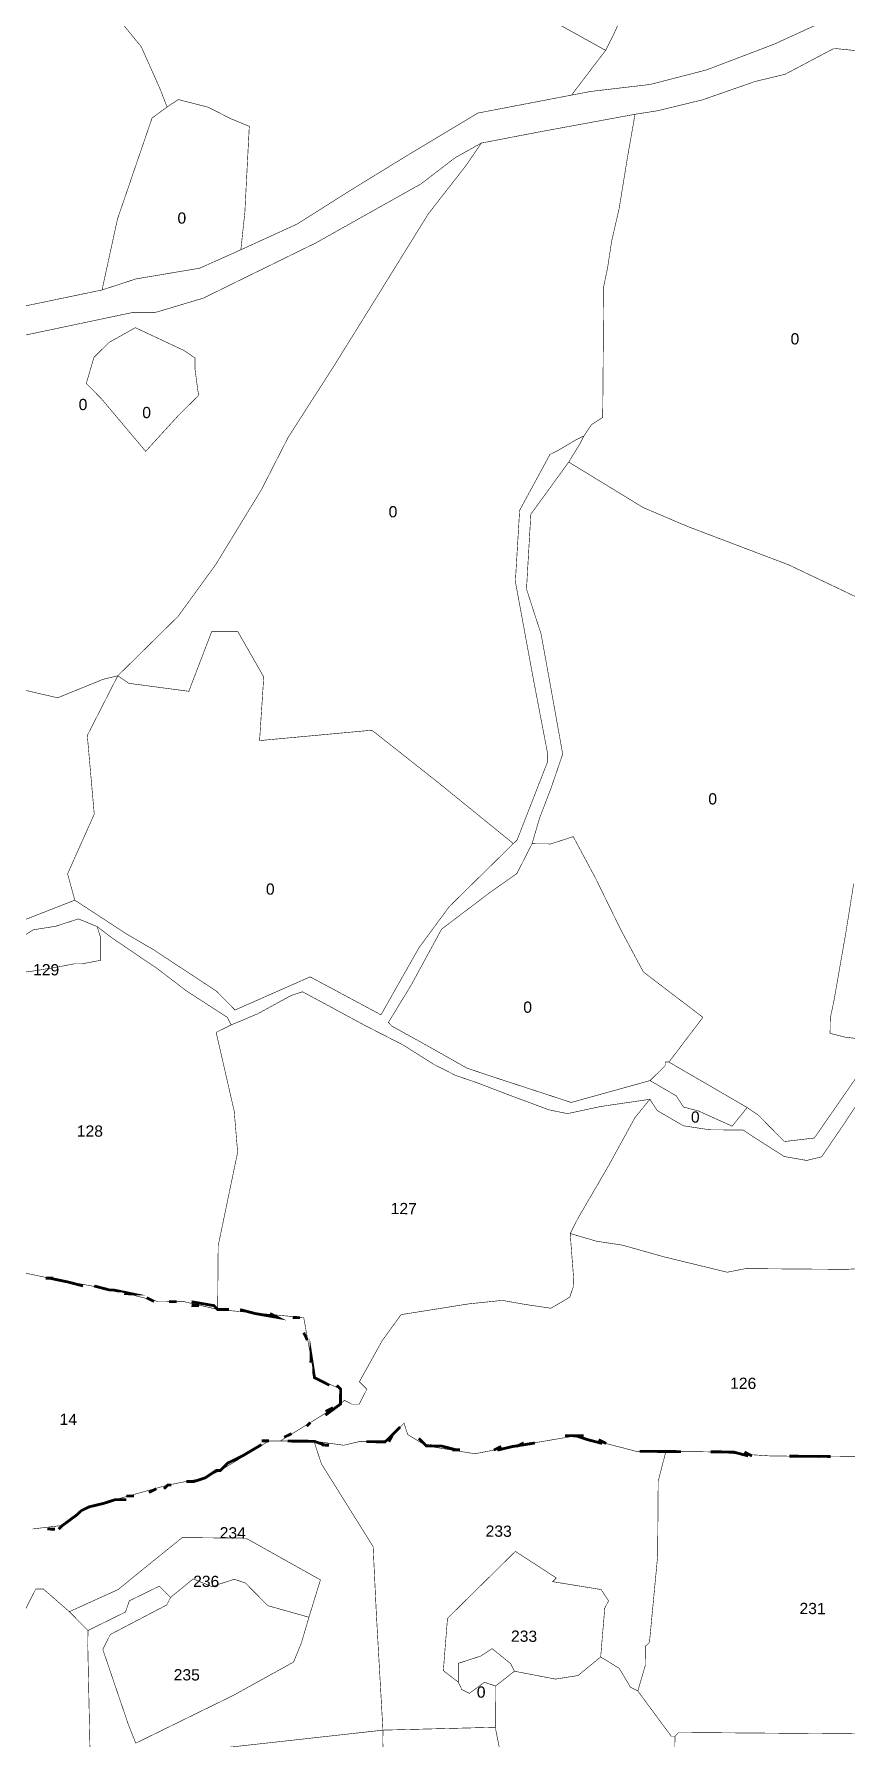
# Model space of a CAD drawing. Header units: metres. Extents: x 326467 to 340077, y 1811030 to 1824953.
# Drawn here: x 327992 to 328870, y 1820071 to 1821911 of the extents above; entities that cross this region are included whole.
import ezdxf

# ---------------------------------------------------------------- set-up
doc = ezdxf.new("R2010")
doc.units = ezdxf.units.M
doc.header["$MEASUREMENT"] = 0
for name, color, linetype in [('SURVEY NO.', 7, 'Continuous'), ('SURVEY PLOT BOUNDARY', 35, 'Continuous'), ('VILLAGE BOUNDARY', 212, 'Continuous')]:
    doc.layers.add(name, color=color, linetype=linetype)
doc.styles.add('PDF Arial', font='arial.ttf')

# ---------------------------------------------------------------- blocks, each defined once
blk = doc.blocks.new('16')
at = {"layer": 'SURVEY PLOT BOUNDARY', "lineweight": 18, "const_width": 0.606}
for points in [[(327972.2, 1821615.7), (328065.4, 1821635.1), (328101.8, 1821647), (328170.7, 1821658.6), (328215.3, 1821678.5), (328276.1, 1821706.3), (328333, 1821742.3), (328398, 1821782.2), (328471.1, 1821826.1), (328592.6, 1821849.4), (328657.3, 1821857), (328718.1, 1821872.7), (328791.1, 1821900.5), (328851.9, 1821928.3)], [(328900.1, 1821891.5), (328855.7, 1821895.9), (328802.9, 1821868), (328770.5, 1821860.2), (328713.8, 1821840.4), (328665.2, 1821828.6), (328640.9, 1821824.8), (328535.6, 1821805.4), (328474.9, 1821793.7), (328446.5, 1821777.8), (328409.9, 1821749.7), (328296.2, 1821685.9), (328174.5, 1821626.2), (328121.8, 1821610.5), (328097.5, 1821610.6), (327967.9, 1821583.3)], [(328687.2, 1822063), (328617.3, 1821909.9), (328609.1, 1821893.8), (328520.5, 1821943)], [(328520.5, 1821943), (328609.1, 1821893.8), (328572.3, 1821845.5), (328471.1, 1821826.1), (328398, 1821782.2), (328333, 1821742.3), (328276.1, 1821706.3), (328215.3, 1821678.5), (328219.6, 1821718.9), (328224.4, 1821811.8), (328204.2, 1821820.1), (328180.1, 1821832.4), (328147.8, 1821840.7), (328135.6, 1821832.7), (328127.7, 1821853), (328107.8, 1821897.6), (328067.8, 1821946.5)], [(328927.8, 1821280.8), (328806.9, 1821338.3), (328698.1, 1821379.6), (328649.7, 1821400.2), (328569.3, 1821449.3), (328581.6, 1821469.4), (328585.7, 1821477.5), (328593.8, 1821489.6), (328606, 1821497.5), (328606.4, 1821546.1), (328606.7, 1821590.5), (328607.1, 1821639.1), (328611.3, 1821659.2), (328615.6, 1821687.5), (328623.9, 1821723.8), (328632.4, 1821776.3), (328640.9, 1821824.8), (328665.2, 1821828.6), (328713.8, 1821840.4), (328770.5, 1821860.2), (328802.9, 1821868), (328855.7, 1821895.9), (328900.1, 1821891.5)], [(327967.9, 1821583.3), (328097.5, 1821610.6), (328121.8, 1821610.5), (328174.5, 1821626.2), (328296.2, 1821685.9), (328409.9, 1821749.7), (328446.5, 1821777.8), (328474.9, 1821793.7), (328458.5, 1821769.6), (328417.7, 1821717.3), (328360.4, 1821624.8), (328315.4, 1821552.4), (328266.3, 1821475.9), (328237.5, 1821419.5), (328188.4, 1821339), (328147.5, 1821282.7), (328094.6, 1821230.6), (328082.4, 1821218.6), (328066.2, 1821214.6), (328017.5, 1821194.8), (327981.2, 1821203.2)], [(328048.4, 1821534.2), (328048.4, 1821534.2)], [(328920.1, 1820815.8), (328867, 1820735.4), (328850.6, 1820711.3), (328842.4, 1820699.2), (328826.2, 1820695.3), (328802, 1820699.5), (328769.8, 1820720), (328757.8, 1820728.1), (328721.4, 1820728.4), (328693.1, 1820732.7), (328664.9, 1820749.1), (328656.9, 1820761.3), (328604.3, 1820753.6), (328567.9, 1820745.8), (328547.7, 1820750), (328503.4, 1820766.5), (328471.1, 1820778.9), (328446.9, 1820787.2), (328422.8, 1820799.5), (328390.6, 1820819.9), (328350.3, 1820840.5), (328281.9, 1820877.4), (328269.7, 1820873.4), (328233.2, 1820853.5), (328204.8, 1820841.6), (328200.8, 1820849.7), (328156.6, 1820878.3), (328124.4, 1820902.9), (328112.3, 1820911), (328076.1, 1820935.6), (328060.1, 1820947.8), (328039.9, 1820956.1), (328015.6, 1820948.2), (327991.3, 1820944.3)], [(327954.9, 1820944.6), (328036, 1820976.3), (328092.3, 1820939.5), (328120.5, 1820923.1), (328188.9, 1820878.1), (328209, 1820857.7), (328290.1, 1820893.5), (328366.6, 1820852.5), (328407.6, 1820924.9), (328440.2, 1820969.2), (328505.4, 1821033.3), (328509.5, 1821037.4), (328513.6, 1821041.4), (328546.6, 1821126), (328546.6, 1821134.1), (328531.1, 1821215.1), (328511.7, 1821320.4), (328516.3, 1821397.2), (328549.1, 1821457.6), (328557.2, 1821461.5), (328577.5, 1821473.5), (328585.7, 1821477.5), (328581.6, 1821469.4), (328569.3, 1821449.3), (328528.4, 1821393), (328523.7, 1821312.2), (328539.5, 1821263.5), (328551.2, 1821198.8), (328562.8, 1821134), (328550.4, 1821097.7), (328538, 1821065.4), (328529.7, 1821037.2), (328513.3, 1821005), (328484.8, 1820985), (328432, 1820945), (328399.2, 1820884.6), (328374.6, 1820844.3), (328378.6, 1820840.2), (328422.9, 1820815.6), (328459.1, 1820795.1), (328483.3, 1820786.9), (328572, 1820757.9), (328657.1, 1820781.5), (328685.3, 1820765.1), (328693.3, 1820752.9), (328709.4, 1820748.7), (328745.7, 1820732.3), (328762, 1820752.4), (328774, 1820744.2), (328802.1, 1820715.7), (328834.5, 1820719.5), (328895.8, 1820807.9)], [(328877, 1820994.1), (328868.6, 1820941.6), (328855.9, 1820868.9), (328851.7, 1820848.7), (328851.5, 1820832.5), (328867.7, 1820828.4), (328904, 1820824.1)], [(328895.8, 1820807.9), (328834.5, 1820719.5), (328802.1, 1820715.7), (328774, 1820744.2), (328762, 1820752.4), (328677.5, 1820801.5), (328714.2, 1820849.8), (328649.9, 1820898.8), (328626, 1820943.5), (328598.1, 1821000.3), (328574.2, 1821044.9), (328549.9, 1821037), (328545.9, 1821037.1), (328529.7, 1821037.2), (328538, 1821065.4), (328550.4, 1821097.7), (328562.8, 1821134), (328551.2, 1821198.8), (328539.5, 1821263.5), (328523.7, 1821312.2), (328528.4, 1821393), (328569.3, 1821449.3), (328649.7, 1821400.2), (328698.1, 1821379.6), (328806.9, 1821338.3), (328927.8, 1821280.8)], [(327981.2, 1821203.2), (328017.5, 1821194.8), (328066.2, 1821214.6), (328082.4, 1821218.6), (328049.5, 1821154.1), (328057, 1821069.2), (328028.2, 1821004.7), (328036, 1820976.3), (327954.9, 1820944.6)], [(328904, 1820824.1), (328867.7, 1820828.4), (328851.5, 1820832.5), (328851.7, 1820848.7), (328855.9, 1820868.9), (328868.6, 1820941.6), (328877, 1820994.1)], [(327991, 1820899.8), (328015.3, 1820903.7), (328035.5, 1820907.6), (328043.6, 1820907.5), (328063.8, 1820911.4), (328064, 1820935.7), (328060.1, 1820947.8), (328076.1, 1820935.6), (328112.3, 1820911), (328124.4, 1820902.9), (328156.6, 1820878.3), (328200.8, 1820849.7), (328204.8, 1820841.6), (328188.6, 1820833.6), (328208.1, 1820748.6), (328211.8, 1820704.1), (328190.8, 1820603.1), (328190.4, 1820554.6), (328190.3, 1820534.4), (328154, 1820542.8), (328125.7, 1820543), (328077.3, 1820555.5), (328008.6, 1820568.2), (327968.3, 1820576.6)], [(328926.4, 1820581.3), (328869.8, 1820577.7), (328825.3, 1820578), (328760.6, 1820578.5), (328740.4, 1820574.6), (328671.8, 1820591.3), (328627.4, 1820603.8), (328599.2, 1820608.1), (328570.9, 1820616.4), (328579.1, 1820632.5), (328611.9, 1820688.8), (328640.6, 1820741.2), (328656.9, 1820761.3), (328664.9, 1820749.1), (328693.1, 1820732.7), (328721.4, 1820728.4), (328757.8, 1820728.1), (328769.8, 1820720), (328802, 1820699.5), (328826.2, 1820695.3), (328842.4, 1820699.2), (328850.6, 1820711.3), (328867, 1820735.4), (328920.1, 1820815.8)], [(327968.3, 1820576.6), (328008.6, 1820568.2), (328077.3, 1820555.5), (328125.7, 1820543), (328154, 1820542.8), (328190.3, 1820534.4), (328283.2, 1820525.6), (328294.8, 1820460.8), (328323, 1820448.5), (328322.9, 1820432.3), (328257.9, 1820392.4), (328245.8, 1820392.5), (328193, 1820360.5), (328176.8, 1820352.6), (328136.3, 1820344.8), (328079.5, 1820329), (328043.1, 1820317.2), (328022.7, 1820301.2), (327990.4, 1820297.4)], [(328908.7, 1820375.2), (328787.4, 1820376.2), (328718.7, 1820380.7), (328674.2, 1820381.1), (328641.9, 1820381.3), (328577.3, 1820398), (328508.5, 1820386.4), (328468, 1820378.6), (328415.5, 1820387.1), (328395.4, 1820399.4), (328391.5, 1820411.6), (328371.1, 1820391.5), (328342.8, 1820391.7), (328326.6, 1820387.8), (328294.3, 1820392.1), (328257.9, 1820392.4), (328322.9, 1820432.3), (328327, 1820436.3), (328335, 1820432.2), (328343.1, 1820432.1), (328351.3, 1820448.3), (328343.3, 1820456.4), (328367.9, 1820500.7), (328388.3, 1820528.8), (328461.2, 1820540.4), (328497.6, 1820544.2), (328521.8, 1820539.9), (328550.1, 1820535.7), (328570.4, 1820547.6), (328574.5, 1820559.7), (328574.6, 1820567.8), (328570.9, 1820616.4), (328599.2, 1820608.1), (328627.4, 1820603.8), (328671.8, 1820591.3), (328740.4, 1820574.6), (328760.6, 1820578.5), (328825.3, 1820578), (328869.8, 1820577.7), (328926.4, 1820581.3)], [(328053, 1820030), (328050, 1820171.6), (328050.2, 1820187.8), (328090.7, 1820207.7), (328094.9, 1820219.8), (328127.3, 1820235.7), (328139.4, 1820223.5), (328135.3, 1820215.4), (328074.4, 1820183.5), (328066.2, 1820167.4), (328093.8, 1820086.3), (328101.8, 1820066.1), (328207.3, 1820117.8), (328272.2, 1820153.7), (328280.5, 1820173.9), (328288.8, 1820202.1), (328301.2, 1820242.4), (328220.7, 1820287.5), (328192.4, 1820287.7), (328152, 1820288.1), (328107.3, 1820252), (328082.8, 1820232), (328030.1, 1820208.1), (328002, 1820232.6), (327993.9, 1820232.7), (327969.3, 1820184.3)], [(327990.4, 1820297.4), (328022.7, 1820301.2), (328043.1, 1820317.2), (328079.5, 1820329), (328136.3, 1820344.8), (328176.8, 1820352.6), (328193, 1820360.5), (328245.8, 1820392.5), (328257.9, 1820392.4), (328294.3, 1820392.1), (328302.2, 1820367.8), (328358.1, 1820278.4), (328361.6, 1820205.6), (328368.7, 1820080.2), (328198.8, 1820061.3)], [(327778.3, 1820060.5), (327778.6, 1820100.9), (327754.6, 1820129.4), (327730.4, 1820137.7), (327758.9, 1820161.7), (327766.9, 1820157.6), (327791.3, 1820165.5), (327823.4, 1820141), (327835.5, 1820136.9), (327835.4, 1820124.7), (327904.1, 1820116.1), (327912.3, 1820140.3), (327908.6, 1820180.8), (327936.9, 1820184.6), (327936.9, 1820180.5), (327969.3, 1820184.3), (327993.9, 1820232.7), (328002, 1820232.6), (328030.1, 1820208.1), (328050.2, 1820187.8), (328050, 1820171.6), (328053, 1820030)], [(328683.8, 1820053.5), (328684, 1820073.7), (328688.1, 1820077.7), (328975.1, 1820075.5), (328975, 1820067.4)], [(328368.6, 1820068), (328368.7, 1820080.2), (328490, 1820083.3), (328536.7, 1819848.4)]]:
    blk.add_lwpolyline(points, dxfattribs=at)
for points in [[(329115.2, 1821999), (329122.2, 1821849.4), (329106.1, 1821857.6), (329045.6, 1821878.3), (328985.1, 1821903), (328920.6, 1821927.8), (328900.4, 1821927.9), (328851.9, 1821928.3), (328791.1, 1821900.5), (328718.1, 1821872.7), (328657.3, 1821857), (328592.6, 1821849.4), (328572.3, 1821845.5), (328609.1, 1821893.8), (328617.3, 1821909.9), (328687.2, 1822063), (328691.4, 1822087.2), (328691.8, 1822139.8), (328749, 1822208.1), (328785.8, 1822272.5), (328798.1, 1822292.6), (328910.4, 1822178.5), (329030.8, 1822056.3)], [(328035.6, 1821962.9), (328067.8, 1821946.5), (328107.8, 1821897.6), (328127.7, 1821853), (328135.6, 1821832.7), (328119.4, 1821820.7), (328082.1, 1821711.8), (328065.4, 1821635.1), (327972.2, 1821615.7), (327939.8, 1821603.8), (327944.2, 1821648.2), (327944.5, 1821692.7), (327868, 1821733.7), (327872.4, 1821778.2), (327852.4, 1821806.6), (327812.3, 1821843.3), (327841.6, 1821968.4), (327857.8, 1821976.4), (327881.9, 1821956), (328019.3, 1821950.9)], [(328065.4, 1821635.1), (328082.1, 1821711.8), (328119.4, 1821820.7), (328135.6, 1821832.7), (328147.8, 1821840.7), (328180.1, 1821832.4), (328204.2, 1821820.1), (328224.4, 1821811.8), (328219.6, 1821718.9), (328215.3, 1821678.5), (328170.7, 1821658.6), (328101.8, 1821647)], [(328509.5, 1821037.4), (328429.1, 1821102.7), (328356.8, 1821159.8), (328235.5, 1821148.6), (328240, 1821217.3), (328212.1, 1821266.1), (328183.8, 1821266.3), (328159.1, 1821201.8), (328094.4, 1821210.4), (328082.4, 1821218.6), (328094.6, 1821230.6), (328147.5, 1821282.7), (328188.4, 1821339), (328237.5, 1821419.5), (328266.3, 1821475.9), (328315.4, 1821552.4), (328360.4, 1821624.8), (328417.7, 1821717.3), (328458.5, 1821769.6), (328474.9, 1821793.7), (328535.6, 1821805.4), (328640.9, 1821824.8), (328632.4, 1821776.3), (328623.9, 1821723.8), (328615.6, 1821687.5), (328611.3, 1821659.2), (328607.1, 1821639.1), (328606.7, 1821590.5), (328606.4, 1821546.1), (328606, 1821497.5), (328593.8, 1821489.6), (328585.7, 1821477.5), (328577.5, 1821473.5), (328557.2, 1821461.5), (328549.1, 1821457.6), (328516.3, 1821397.2), (328511.7, 1821320.4), (328531.1, 1821215.1), (328546.6, 1821134.1), (328546.6, 1821126), (328513.6, 1821041.4)], [(328048.4, 1821534.2), (328056.7, 1821562.4), (328073, 1821578.5), (328101.4, 1821594.4), (328153.8, 1821569.8), (328165.9, 1821561.6), (328165.8, 1821549.5), (328169.6, 1821521.1), (328149.2, 1821501.1), (328112.5, 1821460.9), (328064.5, 1821517.9)], [(328048.4, 1821534.2), (328064.5, 1821517.9), (328112.5, 1821460.9), (328149.2, 1821501.1), (328169.6, 1821521.1), (328165.8, 1821549.5), (328165.9, 1821561.6), (328153.8, 1821569.8), (328101.4, 1821594.4), (328073, 1821578.5), (328056.7, 1821562.4)], [(328509.5, 1821037.4), (328505.4, 1821033.3), (328440.2, 1820969.2), (328407.6, 1820924.9), (328366.6, 1820852.5), (328290.1, 1820893.5), (328209, 1820857.7), (328188.9, 1820878.1), (328120.5, 1820923.1), (328092.3, 1820939.5), (328036, 1820976.3), (328028.2, 1821004.7), (328057, 1821069.2), (328049.5, 1821154.1), (328082.4, 1821218.6), (328094.4, 1821210.4), (328159.1, 1821201.8), (328183.8, 1821266.3), (328212.1, 1821266.1), (328240, 1821217.3), (328235.5, 1821148.6), (328356.8, 1821159.8), (328429.1, 1821102.7)], [(328574.2, 1821044.9), (328598.1, 1821000.3), (328626, 1820943.5), (328649.9, 1820898.8), (328714.2, 1820849.8), (328677.5, 1820801.5), (328673.4, 1820801.6), (328673.4, 1820797.5), (328657.1, 1820781.5), (328572, 1820757.9), (328483.3, 1820786.9), (328459.1, 1820795.1), (328422.9, 1820815.6), (328378.6, 1820840.2), (328374.6, 1820844.3), (328399.2, 1820884.6), (328432, 1820945), (328484.8, 1820985), (328513.3, 1821005), (328529.7, 1821037.2), (328545.9, 1821037.1), (328549.9, 1821037)], [(328060.1, 1820947.8), (328064, 1820935.7), (328063.8, 1820911.4), (328043.6, 1820907.5), (328035.5, 1820907.6), (328015.3, 1820903.7), (327991, 1820899.8), (327962.6, 1820896), (327954.7, 1820908.2), (327958.8, 1820924.3), (327991.3, 1820944.3), (328015.6, 1820948.2), (328039.9, 1820956.1)], [(328322.9, 1820432.3), (328323, 1820448.5), (328294.8, 1820460.8), (328283.2, 1820525.6), (328190.3, 1820534.4), (328190.4, 1820554.6), (328190.8, 1820603.1), (328211.8, 1820704.1), (328208.1, 1820748.6), (328188.6, 1820833.6), (328204.8, 1820841.6), (328233.2, 1820853.5), (328269.7, 1820873.4), (328281.9, 1820877.4), (328350.3, 1820840.5), (328390.6, 1820819.9), (328422.8, 1820799.5), (328446.9, 1820787.2), (328471.1, 1820778.9), (328503.4, 1820766.5), (328547.7, 1820750), (328567.9, 1820745.8), (328604.3, 1820753.6), (328656.9, 1820761.3), (328640.6, 1820741.2), (328611.9, 1820688.8), (328579.1, 1820632.5), (328570.9, 1820616.4), (328574.6, 1820567.8), (328574.5, 1820559.7), (328570.4, 1820547.6), (328550.1, 1820535.7), (328521.8, 1820539.9), (328497.6, 1820544.2), (328461.2, 1820540.4), (328388.3, 1820528.8), (328367.9, 1820500.7), (328343.3, 1820456.4), (328351.3, 1820448.3), (328343.1, 1820432.1), (328335, 1820432.2), (328327, 1820436.3)], [(328657.1, 1820781.5), (328673.4, 1820797.5), (328673.4, 1820801.6), (328677.5, 1820801.5), (328762, 1820752.4), (328745.7, 1820732.3), (328709.4, 1820748.7), (328693.3, 1820752.9), (328685.3, 1820765.1)], [(328395.4, 1820399.4), (328415.5, 1820387.1), (328468, 1820378.6), (328508.5, 1820386.4), (328577.3, 1820398), (328641.9, 1820381.3), (328674.2, 1820381.1), (328665.9, 1820348.8), (328665.3, 1820267.9), (328656.5, 1820175), (328652.4, 1820171), (328652.2, 1820150.8), (328643.9, 1820122.5), (328635.9, 1820126.6), (328623.9, 1820146.9), (328603.8, 1820159.2), (328608.2, 1820211.8), (328612.3, 1820219.8), (328604.3, 1820232), (328551.9, 1820240.5), (328555.9, 1820244.5), (328511.7, 1820273.2), (328475, 1820237), (328470.9, 1820233), (328438.4, 1820200.9), (328433.9, 1820144.4), (328450, 1820132.1), (328453.9, 1820124), (328462, 1820119.9), (328478.3, 1820131.9), (328490.3, 1820127.8), (328490, 1820083.3), (328368.7, 1820080.2), (328361.6, 1820205.6), (328358.1, 1820278.4), (328302.2, 1820367.8), (328294.3, 1820392.1), (328326.6, 1820387.8), (328342.8, 1820391.7), (328371.1, 1820391.5), (328391.5, 1820411.6)], [(329078.5, 1820382), (329033, 1820253), (328979.2, 1820083.6), (328971.1, 1820079.6), (328975.1, 1820075.5), (328688.1, 1820077.7), (328684, 1820073.7), (328679.9, 1820073.7), (328643.9, 1820122.5), (328652.2, 1820150.8), (328652.4, 1820171), (328656.5, 1820175), (328665.3, 1820267.9), (328665.9, 1820348.8), (328674.2, 1820381.1), (328718.7, 1820380.7), (328787.4, 1820376.2), (328908.7, 1820375.2), (328953.1, 1820374.9), (328977.3, 1820370.6), (329054.3, 1820390.3), (329086.7, 1820398.1)], [(328030.1, 1820208.1), (328082.8, 1820232), (328107.3, 1820252), (328152, 1820288.1), (328192.4, 1820287.7), (328220.7, 1820287.5), (328301.2, 1820242.4), (328288.8, 1820202.1), (328244.4, 1820214.6), (328220.3, 1820239), (328208.3, 1820243.1), (328183.9, 1820235.2), (328163.8, 1820243.5), (328139.4, 1820223.5), (328127.3, 1820235.7), (328094.9, 1820219.8), (328090.7, 1820207.7), (328050.2, 1820187.8)], [(328608.2, 1820211.8), (328603.8, 1820159.2), (328579.4, 1820139.2), (328555.1, 1820135.3), (328510.7, 1820143.8), (328506.7, 1820151.9), (328486.6, 1820168.2), (328474.4, 1820160.2), (328450.1, 1820152.3), (328450, 1820132.1), (328433.9, 1820144.4), (328438.4, 1820200.9), (328470.9, 1820233), (328475, 1820237), (328511.7, 1820273.2), (328555.9, 1820244.5), (328551.9, 1820240.5), (328604.3, 1820232), (328612.3, 1820219.8)], [(328066.2, 1820167.4), (328074.4, 1820183.5), (328135.3, 1820215.4), (328139.4, 1820223.5), (328163.8, 1820243.5), (328183.9, 1820235.2), (328208.3, 1820243.1), (328220.3, 1820239), (328244.4, 1820214.6), (328288.8, 1820202.1), (328280.5, 1820173.9), (328272.2, 1820153.7), (328207.3, 1820117.8), (328101.8, 1820066.1), (328093.8, 1820086.3)], [(328510.7, 1820143.8), (328490.3, 1820127.8), (328478.3, 1820131.9), (328462, 1820119.9), (328453.9, 1820124), (328450, 1820132.1), (328450.1, 1820152.3), (328474.4, 1820160.2), (328486.6, 1820168.2), (328506.7, 1820151.9)], [(328623.9, 1820146.9), (328635.9, 1820126.6), (328643.9, 1820122.5), (328679.9, 1820073.7), (328684, 1820073.7), (328683.8, 1820053.5), (328735.4, 1819927.7), (328859.7, 1819797.4), (328633.5, 1819819.4), (328568.9, 1819823.9), (328548.7, 1819828.1), (328536.6, 1819836.3), (328536.7, 1819848.4), (328490, 1820083.3), (328490.3, 1820127.8), (328510.7, 1820143.8), (328555.1, 1820135.3), (328579.4, 1820139.2), (328603.8, 1820159.2)], [(328368.6, 1820068), (328371.5, 1819918.4), (328346, 1819756.9), (328031.1, 1819815.9), (328036.1, 1819933.1), (328048.2, 1819933), (328105.2, 1819981.1), (328113.2, 1819977), (328133.5, 1819985), (328133.7, 1820009.2), (328198.8, 1820061.3), (328368.7, 1820080.2)]]:
    blk.add_lwpolyline(points, close=True, dxfattribs=at)
at = {"layer": 'VILLAGE BOUNDARY', "lineweight": 50, "const_width": 3.03}
for points in [[(328044.9, 1820559.8), (328028.8, 1820564), (328008.6, 1820568.2), (328004.6, 1820568.2), (328008.6, 1820568.2), (328012.7, 1820568.1)], [(328057.1, 1820559.7), (328073.2, 1820555.5), (328077.3, 1820555.5), (328097.4, 1820551.3), (328089.3, 1820551.4)], [(328121.6, 1820543), (328113.6, 1820547.1)], [(328137.8, 1820542.9), (328145.9, 1820542.8)], [(328202.4, 1820534.3), (328190.3, 1820534.4), (328186.3, 1820538.5), (328162.1, 1820542.7)], [(328162, 1820538.7), (328170.1, 1820538.6)], [(328214.5, 1820534.2), (328230.7, 1820530), (328254.9, 1820525.8), (328246.8, 1820529.9)], [(328279.2, 1820525.6), (328271.1, 1820525.7)], [(328283.1, 1820509.4), (328287.1, 1820501.3)], [(328310.9, 1820452.6), (328294.8, 1820460.8), (328291, 1820485.1), (328290.9, 1820477)], [(328319, 1820452.5), (328323, 1820448.5), (328322.9, 1820436.3), (328322.9, 1820432.3), (328306.6, 1820420.3)], [(328306.7, 1820424.3), (328314.8, 1820428.3)], [(328286.3, 1820408.3), (328290.4, 1820412.3)], [(328245.8, 1820392.5), (328237.7, 1820392.5)], [(328270.1, 1820400.4), (328262, 1820396.4)], [(328306.4, 1820387.9), (328294.3, 1820392.1), (328290.3, 1820392.1), (328266, 1820392.3)], [(328278.1, 1820392.2), (328286.2, 1820392.1)], [(328359, 1820391.6), (328350.9, 1820391.6), (328371.1, 1820391.5), (328387.4, 1820407.5)], [(328379.3, 1820399.5), (328375.1, 1820391.5)], [(328447.8, 1820382.8), (328431.7, 1820387), (328415.5, 1820387.1), (328407.5, 1820395.3)], [(328605.6, 1820389.7), (328589.4, 1820393.9), (328577.3, 1820398), (328565.2, 1820398.1)], [(328577.3, 1820398), (328585.4, 1820397.9)], [(328601.6, 1820393.8), (328609.6, 1820389.7)], [(328237.7, 1820388.5), (328217.4, 1820376.5), (328201.1, 1820368.5), (328193, 1820360.5), (328188.9, 1820360.6), (328176.8, 1820352.6), (328164.6, 1820348.6), (328156.5, 1820348.7)], [(328302.4, 1820388), (328310.4, 1820387.9)], [(328419.6, 1820387.1), (328427.7, 1820387)], [(328443.8, 1820382.8), (328451.9, 1820382.8)], [(328496.4, 1820386.5), (328488.3, 1820382.5)], [(328492.3, 1820382.5), (328508.5, 1820386.4), (328532.8, 1820390.2)], [(328520.7, 1820390.3), (328512.6, 1820386.4)], [(328654, 1820381.2), (328645.9, 1820381.3)], [(328650, 1820381.3), (328666.1, 1820381.1), (328674.2, 1820381.1), (328690.4, 1820380.9)], [(328678.3, 1820381), (328674.2, 1820381.1), (328670.2, 1820381.1)], [(328763.1, 1820376.3), (328747, 1820380.5), (328722.7, 1820380.7)], [(328734.9, 1820380.6), (328742.9, 1820380.5)], [(328759.1, 1820380.4), (328767.2, 1820376.3)], [(328815.7, 1820375.9), (328807.6, 1820376)], [(328811.6, 1820376), (328827.8, 1820375.8), (328852.1, 1820375.7)], [(328839.9, 1820375.7), (328831.8, 1820375.8)], [(328124.1, 1820340.8), (328116, 1820336.9)], [(328132.2, 1820340.8), (328136.3, 1820344.8), (328140.3, 1820344.8)], [(328091.7, 1820329), (328079.5, 1820329), (328067.4, 1820325.1), (328051.2, 1820321.2), (328043.1, 1820317.2), (328039, 1820313.2), (328022.7, 1820301.2), (328018.7, 1820297.2)], [(328099.8, 1820332.9), (328091.7, 1820333)], [(328006.5, 1820297.3), (328014.6, 1820297.2)]]:
    blk.add_lwpolyline(points, dxfattribs=at)
at = {"layer": 'SURVEY NO.', "attachment_point": 7, "rotation": 359.5579, "style": 'PDF Arial'}
for s, insert, char_height in [('0', (328146.8, 1821706.6), 12.1), ('0', (328808.8, 1821576.2), 12.1), ('0', (328040.1, 1821505.3), 12.1), ('0', (328108.8, 1821496.6), 12.1), ('0', (328374.8, 1821389.5), 12.1), ('0', (328720, 1821079.5), 12.1), ('0', (328242.3, 1820982.1), 12.1), ('129', (327990.9, 1820895.1), 12.13), ('0', (328520.2, 1820854.6), 12.1), ('0', (328701.2, 1820736), 12.1), ('128', (328038.1, 1820720.9), 12.13), ('127', (328377, 1820637.4), 12.13), ('126', (328743.5, 1820448.6), 12.13), ('14', (328019.5, 1820409.7), 12.13), ('233', (328479.5, 1820288.9), 12.13), ('234', (328192.4, 1820287.1), 12.13), ('236', (328163.7, 1820234.7), 12.13), ('231', (328818.4, 1820205.4), 12.13), ('233', (328506.9, 1820175.5), 12.13), ('235', (328142.7, 1820133.8), 12.13), ('0', (328470, 1820115.1), 12.1)]:
    blk.add_mtext(s, dxfattribs=dict(at, insert=insert, char_height=char_height))

msp = doc.modelspace()

# ---------------------------------------------------------------- block references
msp.add_blockref('16', (0, 0))

doc.saveas('drawing.dxf')
